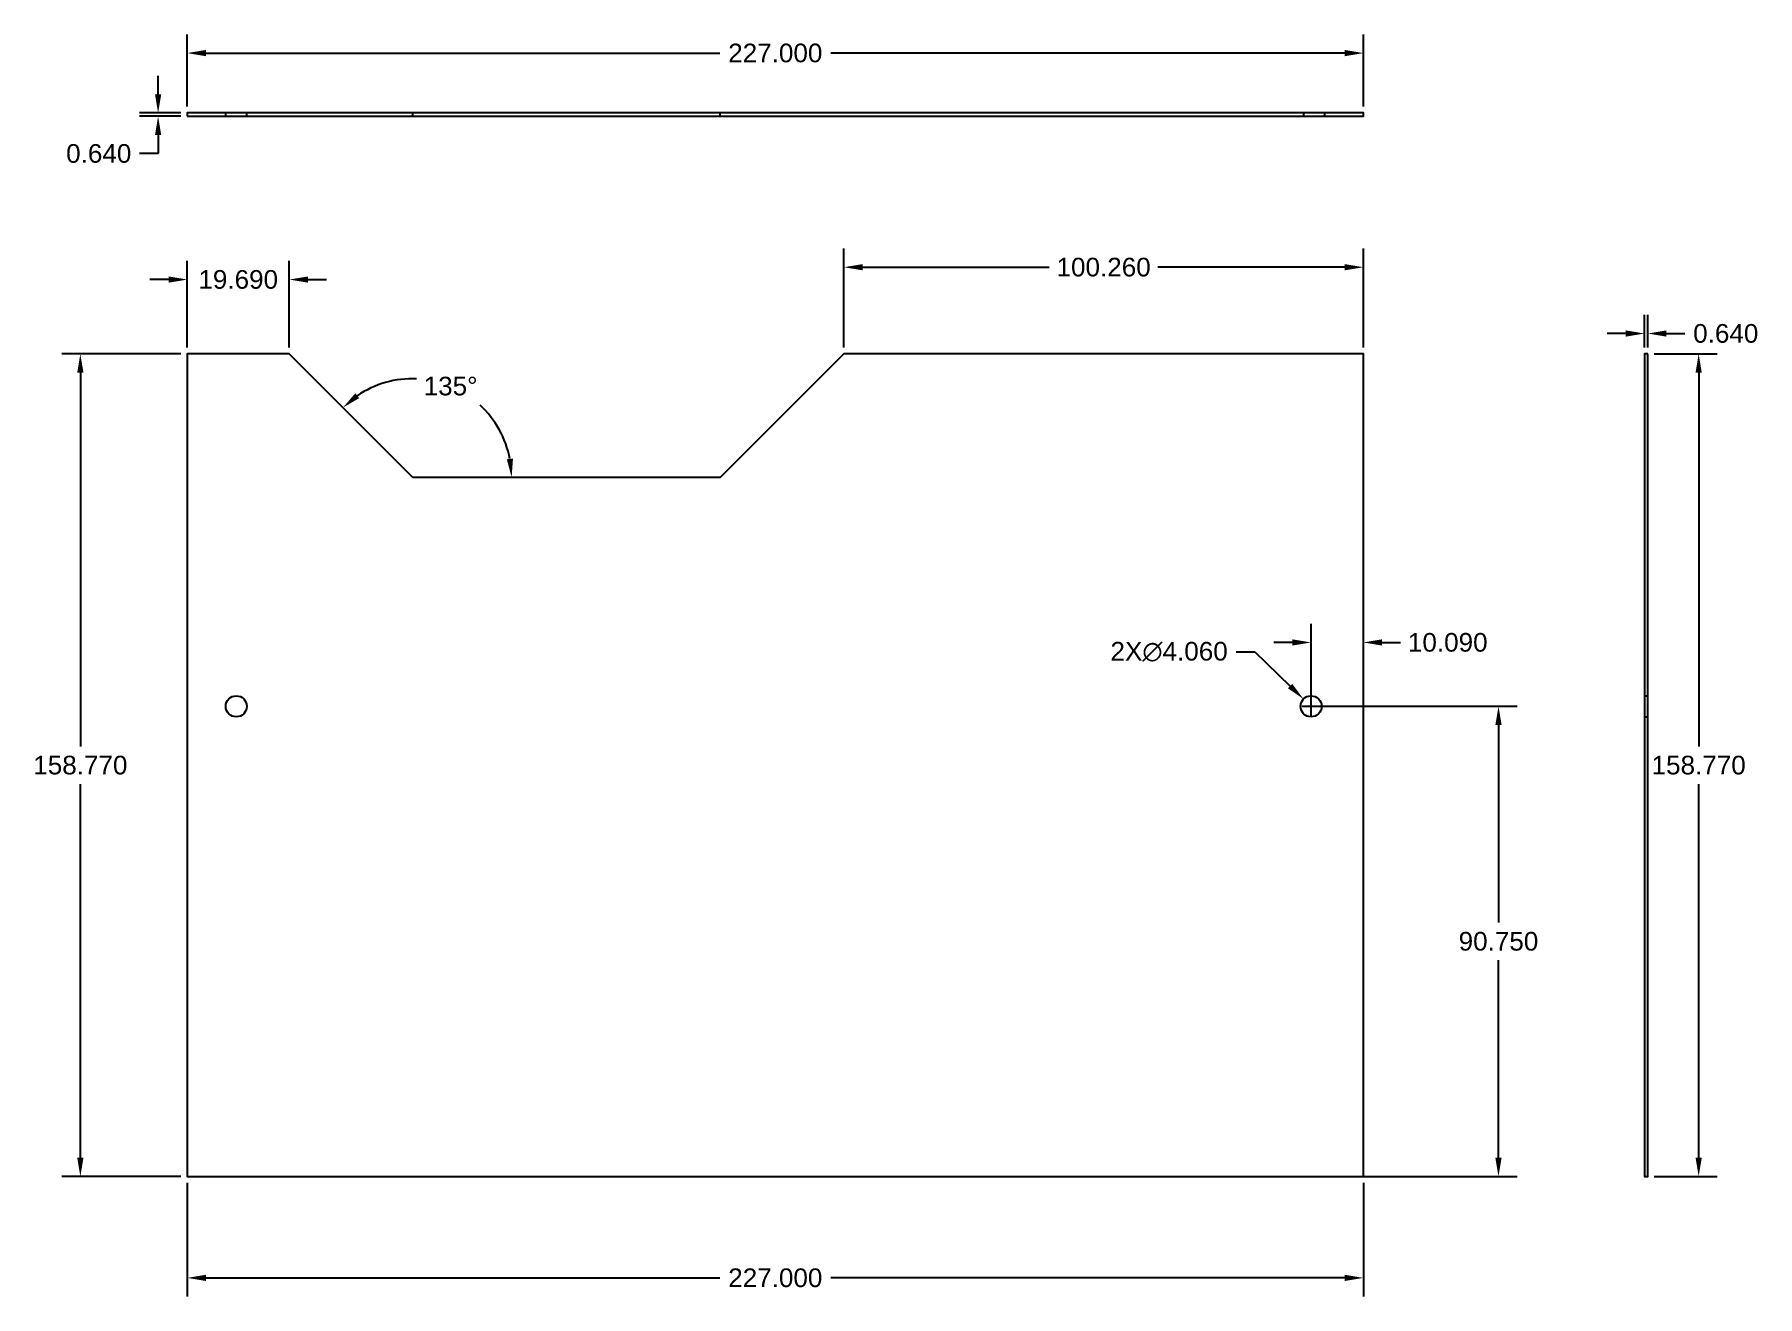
# Model space of a CAD drawing. Header units: millimetres. Extents: x 24 to 357, y 8 to 252.
import ezdxf

# ---------------------------------------------------------------- set-up
doc = ezdxf.new("R2010")
doc.units = ezdxf.units.MM
doc.linetypes.add('ACAD_ISO10W100', pattern=[18, 12, -3, 0, -3])
for name, color, linetype in [('Contur', 4, 'Continuous'), ('Cote', 3, 'Continuous'), ('Gauri', 6, 'Continuous'), ('Linii Ascunse', 2, 'ACAD_ISO10W100')]:
    doc.layers.add(name, color=color, linetype=linetype)
doc.styles.get("Standard").update_dxf_attribs({"font": 'Arial.ttf'})
doc.dimstyles.get("Standard").update_dxf_attribs({"dimscale": 20, "dimtxt": 0.18, "dimasz": 0.18, "dimexe": 0.18, "dimexo": 0.0625, "dimgap": 0.09, "dimtad": 0, "dimtih": 1, "dimtoh": 1, "dimdec": 3, "dimzin": 0, "dimdsep": 46, "dimtxsty": 'Standard', "dimcen": 0.09, "dimadec": 0, "dimazin": 0, "dimtfac": 1, "dimtdec": 3, "dimtofl": 0, "dimtmove": 0, "dimatfit": 3, "dimfxl": 1, "dimtolj": 1, "dimtzin": 0, "dimarcsym": 0})

# ---------------------------------------------------------------- blocks, each defined once
blk = doc.blocks.new('*D1')
at = {"layer": 'Cote', "color": 0, "lineweight": -2, "transparency": 16777216}
for p, q in [((53.55, 237.8), (53.55, 251.71)), ((280.55, 237.8), (280.55, 251.71)), ((57.15, 248.11), (156.35, 248.11)), ((276.95, 248.11), (177.74, 248.11))]:
    blk.add_line(p, q, dxfattribs=at)
at = {"layer": 'Cote', "color": 0, "transparency": 16777216}
for points in [[(57.15, 248.71), (57.15, 247.51), (53.55, 248.11)], [(276.95, 248.71), (276.95, 247.51), (280.55, 248.11)]]:
    blk.add_solid(points, dxfattribs=at)
at = {"layer": 'Defpoints', "color": 0, "transparency": 16777216}
for p in [(53.55, 248.11), (53.55, 236.55), (280.55, 236.55)]:
    blk.add_point(p, dxfattribs=at)
at = {"layer": 'Cote', "color": 0, "transparency": 16777216, "insert": (167.05, 248.11), "char_height": 3.6, "attachment_point": 5}
blk.add_mtext('\\A1;227.000', dxfattribs=at)
blk = doc.blocks.new('*D2')
at = {"layer": 'Cote', "color": 0, "lineweight": -2, "transparency": 16777216}
for p, q in [((47.93, 240.15), (47.93, 243.75)), ((52.3, 236.55), (44.33, 236.55)), ((52.3, 235.91), (44.33, 235.91)), ((47.93, 232.31), (47.93, 228.71)), ((47.93, 228.71), (44.33, 228.71))]:
    blk.add_line(p, q, dxfattribs=at)
at = {"layer": 'Cote', "color": 0, "transparency": 16777216}
for points in [[(47.33, 240.15), (48.53, 240.15), (47.93, 236.55)], [(47.33, 232.31), (48.53, 232.31), (47.93, 235.91)]]:
    blk.add_solid(points, dxfattribs=at)
at = {"layer": 'Defpoints', "color": 0, "transparency": 16777216}
for p in [(53.55, 236.55), (47.93, 235.91), (53.55, 235.91)]:
    blk.add_point(p, dxfattribs=at)
at = {"layer": 'Cote', "color": 0, "transparency": 16777216, "insert": (36.47, 228.71), "char_height": 3.6, "attachment_point": 5}
blk.add_mtext('\\A1;0.640', dxfattribs=at)
blk = doc.blocks.new('*D3')
at = {"layer": 'Cote', "color": 0, "lineweight": -2, "transparency": 16777216}
for p, q in [((334.79, 191.27), (334.79, 197.57)), ((335.43, 191.27), (335.43, 197.57)), ((331.19, 193.97), (327.59, 193.97)), ((339.03, 193.97), (342.63, 193.97))]:
    blk.add_line(p, q, dxfattribs=at)
at = {"layer": 'Cote', "color": 0, "transparency": 16777216}
for points in [[(331.19, 194.57), (331.19, 193.37), (334.79, 193.97)], [(339.03, 194.57), (339.03, 193.37), (335.43, 193.97)]]:
    blk.add_solid(points, dxfattribs=at)
at = {"layer": 'Defpoints', "color": 0, "transparency": 16777216}
for p in [(335.43, 193.97), (334.79, 190.02), (335.43, 190.02)]:
    blk.add_point(p, dxfattribs=at)
at = {"layer": 'Cote', "color": 0, "transparency": 16777216, "insert": (350.5, 193.97), "char_height": 3.6, "attachment_point": 5}
blk.add_mtext('\\A1;0.640', dxfattribs=at)
blk = doc.blocks.new('*D4')
at = {"layer": 'Cote', "color": 0, "lineweight": -2, "transparency": 16777216}
for p, q in [((336.68, 190.02), (348.87, 190.02)), ((345.27, 186.42), (345.27, 114.27)), ((345.27, 34.85), (345.27, 107)), ((336.68, 31.25), (348.87, 31.25))]:
    blk.add_line(p, q, dxfattribs=at)
at = {"layer": 'Cote', "color": 0, "transparency": 16777216}
for points in [[(344.67, 186.42), (345.87, 186.42), (345.27, 190.02)], [(344.67, 34.85), (345.87, 34.85), (345.27, 31.25)]]:
    blk.add_solid(points, dxfattribs=at)
at = {"layer": 'Defpoints', "color": 0, "transparency": 16777216}
for p in [(335.43, 190.02), (345.27, 190.02), (335.43, 31.25)]:
    blk.add_point(p, dxfattribs=at)
at = {"layer": 'Cote', "color": 0, "transparency": 16777216, "insert": (345.27, 110.63), "char_height": 3.6, "attachment_point": 5}
blk.add_mtext('\\A1;158.770', dxfattribs=at)
blk = doc.blocks.new('*D6')
at = {"layer": 'Cote', "color": 0, "lineweight": -2, "transparency": 16777216}
for p, q in [((53.55, 30), (53.55, 8.06)), ((280.55, 30), (280.55, 8.06)), ((57.15, 11.66), (156.35, 11.66)), ((276.95, 11.66), (177.74, 11.66))]:
    blk.add_line(p, q, dxfattribs=at)
at = {"layer": 'Cote', "color": 0, "transparency": 16777216}
for points in [[(57.15, 12.26), (57.15, 11.06), (53.55, 11.66)], [(276.95, 12.26), (276.95, 11.06), (280.55, 11.66)]]:
    blk.add_solid(points, dxfattribs=at)
at = {"layer": 'Defpoints', "color": 0, "transparency": 16777216}
for p in [(53.55, 31.25), (280.55, 31.25), (53.55, 11.66)]:
    blk.add_point(p, dxfattribs=at)
at = {"layer": 'Cote', "color": 0, "transparency": 16777216, "insert": (167.05, 11.66), "char_height": 3.6, "attachment_point": 5}
blk.add_mtext('\\A1;227.000', dxfattribs=at)
blk = doc.blocks.new('*D7')
at = {"layer": 'Cote', "color": 0, "lineweight": -2, "transparency": 16777216}
for p, q in [((52.3, 190.02), (29.32, 190.02)), ((32.92, 186.42), (32.92, 114.27)), ((32.92, 34.85), (32.92, 107)), ((52.3, 31.25), (29.32, 31.25))]:
    blk.add_line(p, q, dxfattribs=at)
at = {"layer": 'Cote', "color": 0, "transparency": 16777216}
for points in [[(32.32, 186.42), (33.52, 186.42), (32.92, 190.02)], [(32.32, 34.85), (33.52, 34.85), (32.92, 31.25)]]:
    blk.add_solid(points, dxfattribs=at)
at = {"layer": 'Defpoints', "color": 0, "transparency": 16777216}
for p in [(53.55, 190.02), (32.92, 31.25), (53.55, 31.25)]:
    blk.add_point(p, dxfattribs=at)
at = {"layer": 'Cote', "color": 0, "transparency": 16777216, "insert": (32.92, 110.63), "char_height": 3.6, "attachment_point": 5}
blk.add_mtext('\\A1;158.770', dxfattribs=at)
blk = doc.blocks.new('*D8')
at = {"layer": 'Cote', "color": 0, "lineweight": -2, "transparency": 16777216}
for p, q in [((180.29, 191.27), (180.29, 210.37)), ((280.55, 191.27), (280.55, 210.37)), ((183.89, 206.77), (219.92, 206.77)), ((276.95, 206.77), (240.91, 206.77))]:
    blk.add_line(p, q, dxfattribs=at)
at = {"layer": 'Cote', "color": 0, "transparency": 16777216}
for points in [[(183.89, 207.37), (183.89, 206.17), (180.29, 206.77)], [(276.95, 207.37), (276.95, 206.17), (280.55, 206.77)]]:
    blk.add_solid(points, dxfattribs=at)
at = {"layer": 'Defpoints', "color": 0, "transparency": 16777216}
for p in [(280.55, 206.77), (180.29, 190.02), (280.55, 190.02)]:
    blk.add_point(p, dxfattribs=at)
at = {"layer": 'Cote', "color": 0, "transparency": 16777216, "insert": (230.42, 206.77), "char_height": 3.6, "attachment_point": 5}
blk.add_mtext('\\A1;100.260', dxfattribs=at)
blk = doc.blocks.new('*D9')
at = {"layer": 'Cote', "color": 0, "lineweight": -2, "transparency": 16777216}
for p, q in [((53.55, 191.27), (53.55, 207.99)), ((73.24, 191.27), (73.24, 207.99)), ((49.95, 204.39), (46.35, 204.39)), ((76.84, 204.39), (80.44, 204.39))]:
    blk.add_line(p, q, dxfattribs=at)
at = {"layer": 'Cote', "color": 0, "transparency": 16777216}
for points in [[(49.95, 204.99), (49.95, 203.79), (53.55, 204.39)], [(76.84, 204.99), (76.84, 203.79), (73.24, 204.39)]]:
    blk.add_solid(points, dxfattribs=at)
at = {"layer": 'Defpoints', "color": 0, "transparency": 16777216}
for p in [(53.55, 204.39), (53.55, 190.02), (73.24, 190.02)]:
    blk.add_point(p, dxfattribs=at)
at = {"layer": 'Cote', "color": 0, "transparency": 16777216, "insert": (63.39, 204.39), "char_height": 3.6, "attachment_point": 5}
blk.add_mtext('\\A1;19.690', dxfattribs=at)
blk = doc.blocks.new('*D10')
at = {"layer": 'Cote', "color": 0, "lineweight": -2, "transparency": 16777216}
for start, end in [(87.7738, 124.1731), (10.8269, 47.15)]:
    blk.add_arc((97.08, 166.17), 19.08, start, end, dxfattribs=at)
at = {"layer": 'Cote', "color": 0, "transparency": 16777216}
for points in [[(86.75, 181.5), (85.98, 182.42), (83.59, 179.66)], [(116.42, 169.81), (115.23, 169.7), (116.16, 166.17)]]:
    blk.add_solid(points, dxfattribs=at)
at = {"layer": 'Defpoints', "color": 0, "transparency": 16777216}
for p in [(73.24, 190.02), (110.57, 179.66), (97.08, 166.17), (97.08, 166.17), (156.44, 166.17)]:
    blk.add_point(p, dxfattribs=at)
at = {"layer": 'Cote', "color": 0, "transparency": 16777216, "insert": (104.38, 183.8), "char_height": 3.6, "attachment_point": 5}
blk.add_mtext('\\A1;135°', dxfattribs=at)
blk = doc.blocks.new('*D11')
at = {"layer": 'Cote', "color": 0, "lineweight": -2, "transparency": 16777216}
for p, q in [((255.99, 132.52), (259.59, 132.52)), ((259.59, 132.52), (266.41, 125.91)), ((270.46, 120.2), (270.46, 123.8)), ((268.66, 122), (272.26, 122))]:
    blk.add_line(p, q, dxfattribs=at)
at = {"layer": 'Cote', "color": 0, "transparency": 16777216}
blk.add_solid([(266.83, 126.34), (265.99, 125.48), (269, 123.41)], dxfattribs=at)
at = {"layer": 'Defpoints', "color": 0, "transparency": 16777216}
for p in [(269, 123.41, 30.63), (271.92, 120.59, 30.63)]:
    blk.add_point(p, dxfattribs=at)
at = {"layer": 'Cote', "color": 0, "transparency": 16777216, "insert": (243.06, 132.52), "char_height": 3.6, "attachment_point": 5}
blk.add_mtext('\\A1;2X∅4.060', dxfattribs=at)
blk = doc.blocks.new('*D12')
at = {"layer": 'Cote', "color": 0, "lineweight": -2, "transparency": 16777216}
for p, q in [((271.71, 122), (310.23, 122)), ((306.63, 118.4), (306.63, 80.26)), ((306.63, 34.85), (306.63, 72.99)), ((271.71, 31.25), (310.23, 31.25))]:
    blk.add_line(p, q, dxfattribs=at)
at = {"layer": 'Cote', "color": 0, "transparency": 16777216}
for points in [[(306.03, 118.4), (307.23, 118.4), (306.63, 122)], [(306.03, 34.85), (307.23, 34.85), (306.63, 31.25)]]:
    blk.add_solid(points, dxfattribs=at)
at = {"layer": 'Defpoints', "color": 0, "transparency": 16777216}
for p in [(270.46, 122), (270.46, 31.25), (306.63, 31.25)]:
    blk.add_point(p, dxfattribs=at)
at = {"layer": 'Cote', "color": 0, "transparency": 16777216, "insert": (306.63, 76.62), "char_height": 3.6, "attachment_point": 5}
blk.add_mtext('\\A1;90.750', dxfattribs=at)
blk = doc.blocks.new('*D13')
at = {"layer": 'Cote', "color": 0, "lineweight": -2, "transparency": 16777216}
for p, q in [((270.46, 123.25), (270.46, 137.93)), ((280.55, 135.58), (280.55, 137.93)), ((266.86, 134.33), (263.26, 134.33)), ((284.15, 134.33), (287.75, 134.33))]:
    blk.add_line(p, q, dxfattribs=at)
at = {"layer": 'Cote', "color": 0, "transparency": 16777216}
for points in [[(266.86, 134.93), (266.86, 133.73), (270.46, 134.33)], [(284.15, 134.93), (284.15, 133.73), (280.55, 134.33)]]:
    blk.add_solid(points, dxfattribs=at)
at = {"layer": 'Defpoints', "color": 0, "transparency": 16777216}
for p in [(280.55, 134.33), (280.55, 134.33), (270.46, 122)]:
    blk.add_point(p, dxfattribs=at)
at = {"layer": 'Cote', "color": 0, "transparency": 16777216, "insert": (296.84, 134.33), "char_height": 3.6, "attachment_point": 5}
blk.add_mtext('\\A1;10.090', dxfattribs=at)

msp = doc.modelspace()

# ---------------------------------------------------------------- linework, layer by layer
at = {"layer": 'Contur'}
for points in [[(53.5469, 235.9092), (280.5469, 235.9092), (280.5469, 236.5492), (53.5469, 236.5492), (53.5469, 235.9092)], [(335.4286, 190.0182), (334.7886, 190.0182), (334.7886, 31.2482), (335.4286, 31.2482), (335.4286, 190.0182)]]:
    msp.add_lwpolyline(points, dxfattribs=at)
msp.add_lwpolyline([(97.0831, 166.1721), (73.2369, 190.0182), (53.5469, 190.0182), (53.5469, 31.2482), (279.9169, 31.2482), (280.5469, 31.2482), (280.5469, 190.0182), (279.9169, 190.0182), (180.2869, 190.0182), (156.4408, 166.1721)], close=True, dxfattribs=at)
at = {"layer": 'Gauri'}
for centre in [(63.0069, 121.9982), (270.4569, 121.9982)]:
    msp.add_circle(centre, 2.03, dxfattribs=at)
at = {"layer": 'Linii Ascunse'}
for p, q in [((60.9769, 235.9092), (60.9769, 236.5492)), ((65.0369, 235.9092), (65.0369, 236.5492)), ((97.0831, 235.9092), (97.0831, 236.5492)), ((156.4408, 235.9092), (156.4408, 236.5492)), ((269.0569, 235.9092), (269.0569, 236.5492)), ((273.1169, 235.9092), (273.1169, 236.5492)), ((334.7886, 124.0282), (335.4286, 124.0282)), ((334.7886, 119.9682), (335.402, 119.9682))]:
    msp.add_line(p, q, dxfattribs=at)

# ---------------------------------------------------------------- dimensions: what is measured, and where the dimension line sits
at = {"layer": 'Cote'}
for base, p1, p2, picture, middle in [((53.5469, 248.1064), (280.5469, 236.5492), (53.5469, 236.5492), '*D1', (167.0469, 248.1064)), ((280.5469, 206.7706), (180.2869, 190.0182), (280.5469, 190.0182), '*D8', (230.4169, 206.7706)), ((53.5469, 204.3906), (73.2369, 190.0182), (53.5469, 190.0182), '*D9', (63.3919, 204.3906)), ((335.4286, 193.9741), (334.7886, 190.0182), (335.4286, 190.0182), '*D3', (350.4966, 193.9741)), ((280.5469, 134.3264), (270.4569, 121.9982), (280.5469, 134.3264), '*D13', (296.8439, 134.3264)), ((53.5469, 11.6564), (280.5469, 31.2482), (53.5469, 31.2482), '*D6', (167.0469, 11.6564))]:
    dim = msp.add_linear_dim(base=base, p1=p1, p2=p2, dimstyle='Standard', dxfattribs=at)
    dim.commit()
    dim.dimension.update_dxf_attribs({"geometry": picture, "text_midpoint": middle})
for base, p1, p2, picture, middle in [((47.9346, 235.9092), (53.5469, 236.5492), (53.5469, 235.9092), '*D2', (36.4667, 228.7092)), ((32.9216, 31.2482), (53.5469, 190.0182), (53.5469, 31.2482), '*D7', (32.9216, 110.6332)), ((345.2673, 190.0182), (335.4286, 31.2482), (335.4286, 190.0182), '*D4', (345.2673, 110.6332)), ((306.6262, 31.2482), (270.4569, 121.9982), (270.4569, 31.2482), '*D12', (306.6262, 76.6232))]:
    dim = msp.add_linear_dim(base=base, p1=p1, p2=p2, angle=90, dimstyle='Standard', dxfattribs=at)
    dim.commit()
    dim.dimension.update_dxf_attribs({"geometry": picture, "text_midpoint": middle})
dim = msp.add_angular_dim_2l(base=(110.5743, 179.6634), line1=((156.4408, 166.1721), (97.0831, 166.1721)), line2=((97.0831, 166.1721), (73.2369, 190.0182)), dimstyle='Standard', dxfattribs=at)
dim.commit()
dim.dimension.update_dxf_attribs({"geometry": '*D10', "text_midpoint": (104.3845, 183.7993)})
dim = msp.add_diameter_dim_2p(p1=(271.9157, 120.5865), p2=(268.9982, 123.41), text='2X<>', dimstyle='Standard', dxfattribs=at)
dim.commit()
dim.dimension.update_dxf_attribs({"geometry": '*D11', "text_midpoint": (243.0565, 132.5181, -30.6316), "dimtype": 163})

doc.saveas('drawing.dxf')
